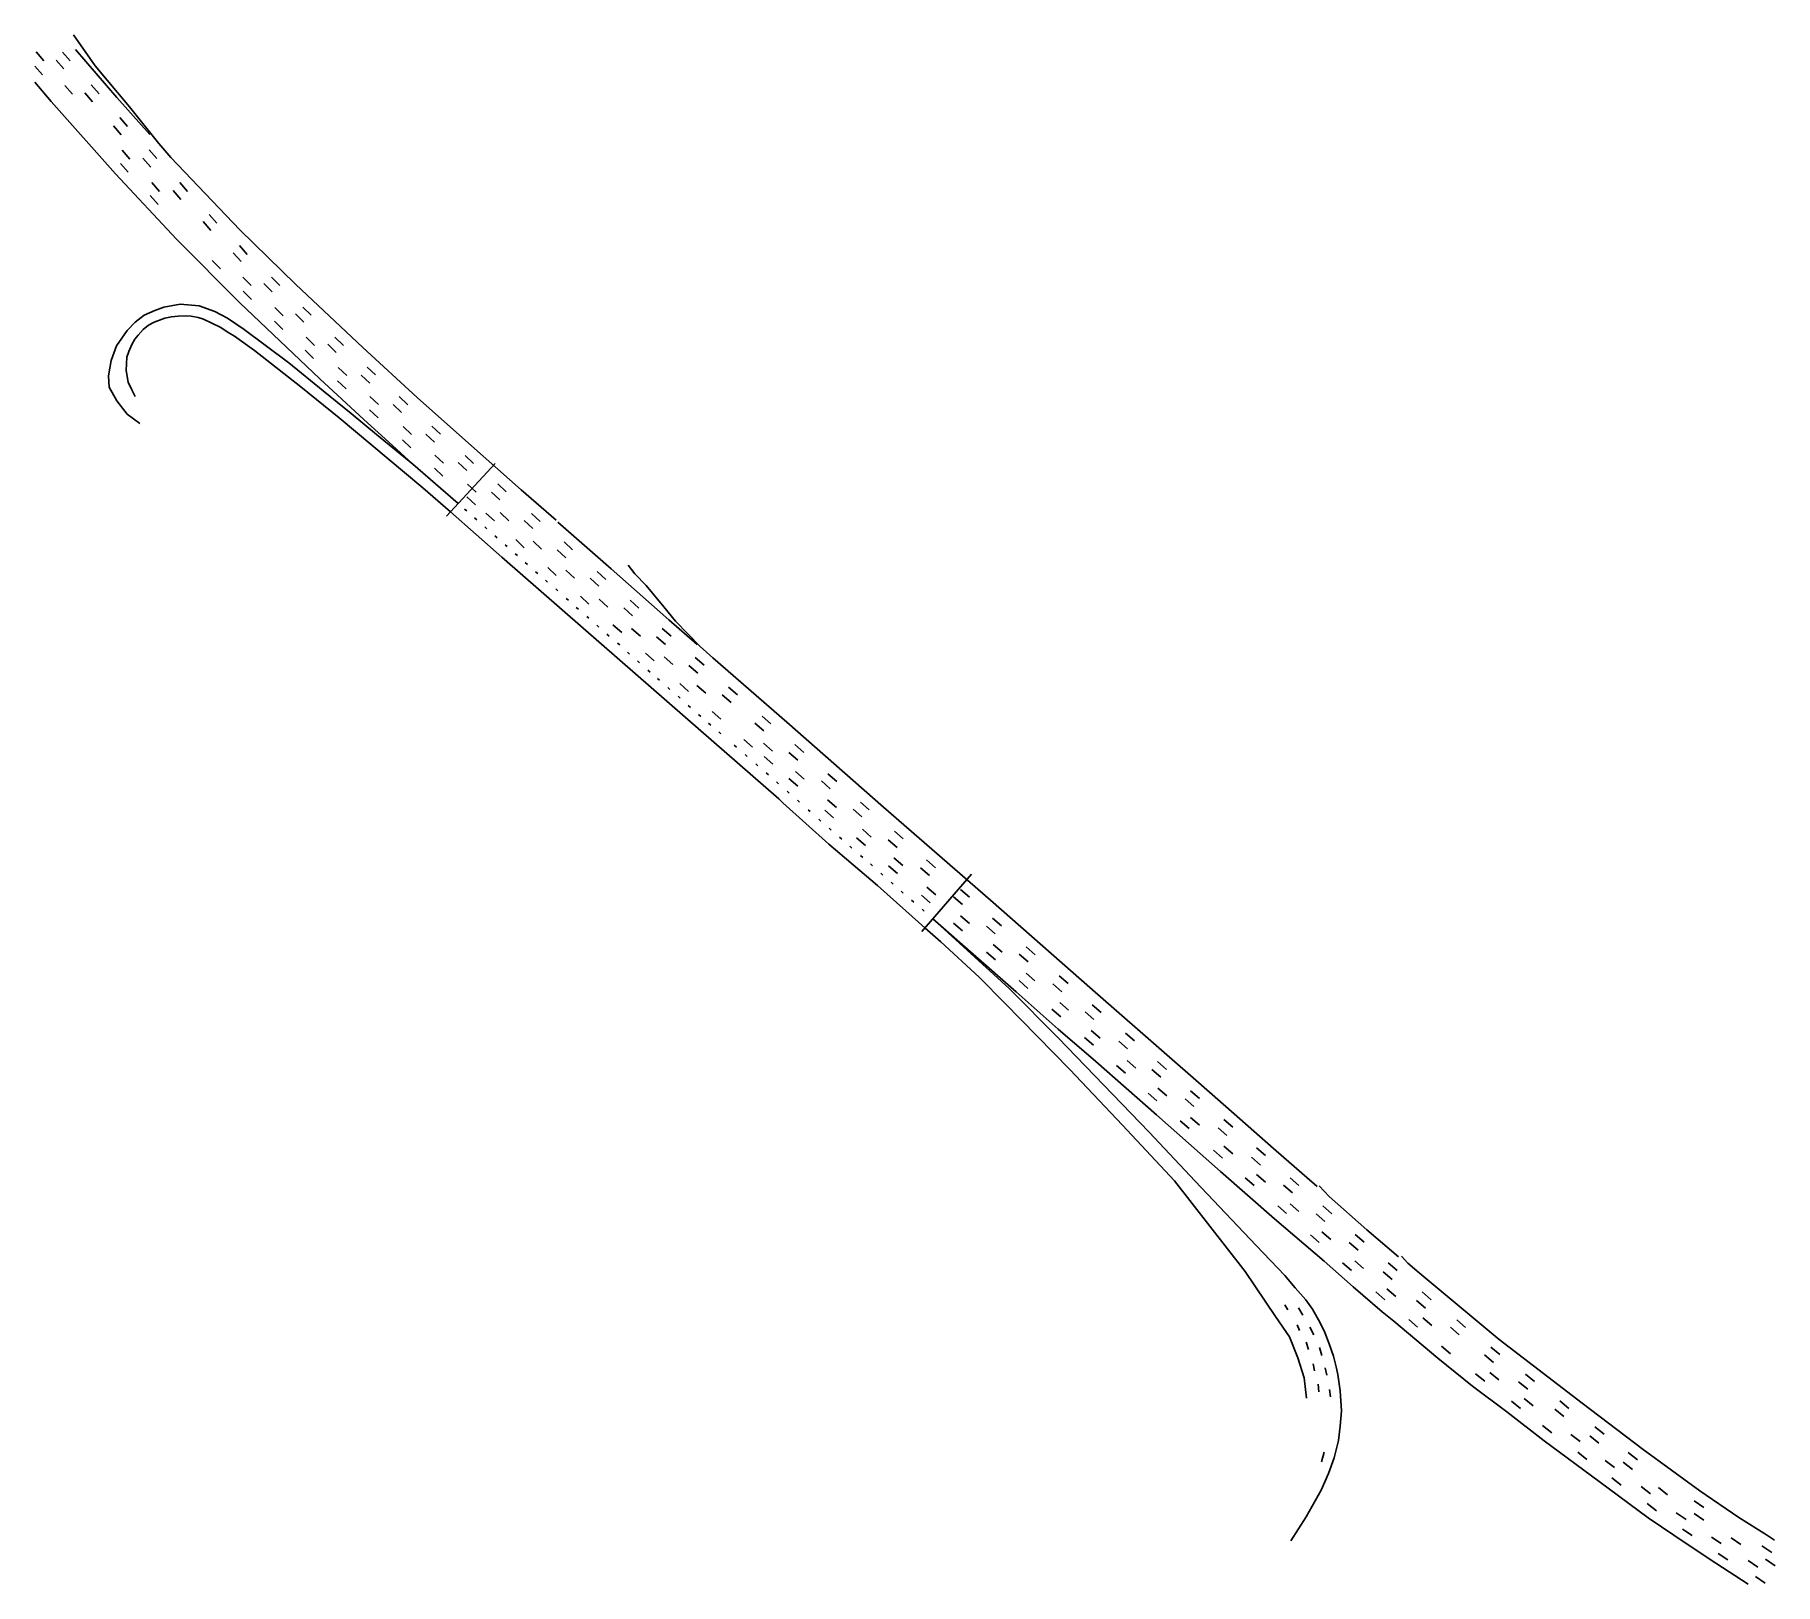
# Model space of a CAD drawing. Extents: x 6451058 to 6452981, y 1871716 to 1873427.
import ezdxf

# ---------------------------------------------------------------- set-up
doc = ezdxf.new("R2010")
doc.units = 0
doc.header["$LTSCALE"] = 100
doc.header["$MEASUREMENT"] = 0
for name, color, linetype, lineweight in [('DashedBoundariesSOUTH', 1, 'Continuous', 25), ('GuardRails', 1, 'Continuous', 25), ('SectionDividersSOUTH', 7, 'Continuous', 25)]:
    doc.layers.add(name, color=color, linetype=linetype, lineweight=lineweight)
doc.layers.add('SolidBoundaries', color=3, linetype='Continuous', lineweight=25, true_color=0x00ff00)

msp = doc.modelspace()

# ---------------------------------------------------------------- linework, layer by layer
at = {"layer": 'DashedBoundariesSOUTH'}
for points in [[(6451058.9, 1873408.5), (6451067.4, 1873398.7)], [(6451088, 1873408.4), (6451096.5, 1873398.6)], [(6451057.6, 1873392.9), (6451066.1, 1873383.1)], [(6451081, 1873399.5), (6451089.5, 1873389.7)], [(6451090.6, 1873371.5), (6451099.1, 1873361.7)], [(6451112.7, 1873363.2), (6451121.3, 1873353.4)], [(6451119.9, 1873372.1), (6451128.5, 1873362.2)], [(6451144.6, 1873326.8), (6451153.1, 1873317)], [(6451151.5, 1873335.9), (6451160, 1873326.1)], [(6451152.4, 1873285.3), (6451160.9, 1873275.5)], [(6451154.2, 1873299.8), (6451162.7, 1873290)], [(6451177.1, 1873291.1), (6451185.7, 1873281.3)], [(6451183.8, 1873300.5), (6451192.4, 1873290.7)], [(6451185.2, 1873249.7), (6451193.7, 1873239.9)], [(6451186.7, 1873264.2), (6451195.2, 1873254.3)], [(6451210.4, 1873255.4), (6451218.9, 1873245.6)], [(6451217.7, 1873264.2), (6451226.2, 1873254.3)], [(6451250.2, 1873229), (6451258.7, 1873219.2)], [(6451243.5, 1873221), (6451252, 1873211.2)], [(6451283.9, 1873194.6), (6451292.4, 1873184.8)], [(6451262.7, 1873168.8), (6451253.5, 1873178)], [(6451276.9, 1873186.7), (6451285.5, 1873176.8)], [(6451296.5, 1873150.6), (6451287.3, 1873159.8)], [(6451320, 1873143.5), (6451310.8, 1873152.7)], [(6451328.4, 1873150.6), (6451319.2, 1873159.8)], [(6451297.1, 1873135), (6451287.9, 1873144.2)], [(6451331.9, 1873117), (6451322.7, 1873126.2)], [(6451354.7, 1873110.1), (6451345.5, 1873119.3)], [(6451363.1, 1873117.6), (6451353.9, 1873126.7)], [(6451331.7, 1873101.7), (6451322.5, 1873110.9)], [(6451366.5, 1873084), (6451357.3, 1873093.2)], [(6451389.1, 1873093.2), (6451398.6, 1873084.3)], [(6451365.7, 1873069.7), (6451356.5, 1873078.9)], [(6451390.4, 1873076.3), (6451381.2, 1873085.5)], [(6451392.8, 1873060), (6451402.3, 1873051.2)], [(6451424.7, 1873060.4), (6451434.2, 1873051.6)], [(6451392.1, 1873045.3), (6451401.7, 1873036.4)], [(6451418.1, 1873051.5), (6451427.6, 1873042.6)], [(6451427.7, 1873027.9), (6451437.2, 1873019.1)], [(6451453.4, 1873019.1), (6451462.9, 1873010.3)], [(6451460.3, 1873027.7), (6451469.8, 1873018.8)], [(6451427.5, 1873013.1), (6451437, 1873004.3)], [(6451463.7, 1872980.1), (6451473.2, 1872971.2)], [(6451464.5, 1872994.6), (6451474, 1872985.8)], [(6451489.6, 1872986.4), (6451499.1, 1872977.5)], [(6451496.4, 1872995), (6451505.9, 1872986.2)], [(6451499.7, 1872963), (6451509.2, 1872954.1)], [(6451533, 1872962.6), (6451542.5, 1872953.7)], [(6451499.1, 1872948.8), (6451508.6, 1872940)], [(6451525.5, 1872955.1), (6451535, 1872946.2)], [(6451535.7, 1872930.9), (6451545.2, 1872922)], [(6451562.1, 1872922.3), (6451571.6, 1872913.5)], [(6451569.1, 1872931.3), (6451578.6, 1872922.4)], [(6451532.4, 1872903.5), (6451534.8, 1872901.4)], [(6451535.1, 1872917), (6451544.6, 1872908.1)], [(6451545.9, 1872891.7), (6451543.6, 1872893.8)], [(6451557.1, 1872881.7), (6451554.8, 1872883.8)], [(6451555.9, 1872899.1), (6451565.4, 1872890.3)], [(6451571.8, 1872899.5), (6451581.3, 1872890.6)], [(6451598.4, 1872890.8), (6451608, 1872881.9)], [(6451606.4, 1872898.5), (6451615.9, 1872889.7)], [(6451568.4, 1872871.7), (6451566, 1872873.8)], [(6451579.5, 1872862), (6451577.2, 1872864.1)], [(6451589, 1872869.7), (6451598.5, 1872860.8)], [(6451608.1, 1872867.9), (6451617.6, 1872859)], [(6451642.4, 1872867.3), (6451651.9, 1872858.5)], [(6451590.9, 1872852.1), (6451588.5, 1872854.2)], [(6451602, 1872842.2), (6451599.6, 1872844.3)], [(6451634.8, 1872858.4), (6451644.3, 1872849.6)], [(6451613.4, 1872832.2), (6451611, 1872834.3)], [(6451624.2, 1872822.8), (6451621.9, 1872824.9)], [(6451624.3, 1872839.1), (6451633.8, 1872830.2)], [(6451644.5, 1872835.9), (6451654, 1872827.1)], [(6451671.4, 1872827.1), (6451680.9, 1872818.2)], [(6451679, 1872834.6), (6451688.5, 1872825.8)], [(6451635.6, 1872813.1), (6451633.2, 1872815.2)], [(6451647.2, 1872802.7), (6451644.9, 1872804.8)], [(6451660.4, 1872807.2), (6451669.9, 1872798.3)], [(6451681.1, 1872804), (6451690.6, 1872795.2)], [(6451658.3, 1872792.8), (6451655.9, 1872794.9)], [(6451669.9, 1872782.8), (6451667.6, 1872784.9)], [(6451708.3, 1872794.3), (6451717.9, 1872785.5)], [(6451715.4, 1872803), (6451724.9, 1872794.1)], [(6451680.9, 1872773.1), (6451678.5, 1872775.2)], [(6451692.1, 1872763.2), (6451689.8, 1872765.3)], [(6451696.4, 1872775.6), (6451706.3, 1872767)], [(6451716.9, 1872771.7), (6451726.8, 1872763.2)], [(6451750.9, 1872771.5), (6451760.7, 1872763)], [(6451703.9, 1872753.4), (6451701.5, 1872755.5)], [(6451744.6, 1872762.4), (6451754.4, 1872753.9)], [(6451714.7, 1872743.3), (6451712.4, 1872745.5)], [(6451725.9, 1872733.6), (6451723.5, 1872735.8)], [(6451732.3, 1872744.3), (6451742.1, 1872735.7)], [(6451752.9, 1872740.4), (6451762.7, 1872731.9)], [(6451780.4, 1872730.7), (6451790.2, 1872722.2)], [(6451787.4, 1872739.6), (6451797.2, 1872731.1)], [(6451737.4, 1872723.4), (6451735, 1872725.6)], [(6451748, 1872714.3), (6451745.6, 1872716.4)], [(6451770.2, 1872710.6), (6451780.1, 1872702)], [(6451789.2, 1872708.7), (6451799, 1872700.2)], [(6451759.4, 1872704.1), (6451757.1, 1872706.3)], [(6451770.8, 1872694.7), (6451768.4, 1872696.9)], [(6451817.1, 1872698.2), (6451826.9, 1872689.6)], [(6451824.3, 1872706.9), (6451834.1, 1872698.4)], [(6451782, 1872684.4), (6451779.7, 1872686.6)], [(6451793.4, 1872674.5), (6451791, 1872676.7)], [(6451806, 1872679.9), (6451815.8, 1872671.3)], [(6451861.2, 1872674.8), (6451871, 1872666.3)], [(6451804.5, 1872664.9), (6451802.1, 1872667.1)], [(6451815.7, 1872655.2), (6451813.4, 1872657.4)], [(6451853.4, 1872666.8), (6451863.2, 1872658.3)], [(6451832.9, 1872640.3), (6451830.5, 1872642.5)], [(6451840.9, 1872649), (6451850.7, 1872640.5)], [(6451844.7, 1872630.2), (6451842.4, 1872632.4)], [(6451862.9, 1872644.8), (6451872.8, 1872636.2)], [(6451890.8, 1872634.7), (6451900.6, 1872626.2)], [(6451897.6, 1872643.3), (6451907.4, 1872634.7)], [(6451856.6, 1872620), (6451854.2, 1872622.1)], [(6451863.5, 1872630), (6451873.3, 1872621.5)], [(6451868.2, 1872609.7), (6451865.8, 1872611.9)], [(6451898, 1872613.6), (6451907.8, 1872605.1)], [(6451879.3, 1872600), (6451877, 1872602.1)], [(6451890.8, 1872605.7), (6451900.7, 1872597.2)], [(6451926.8, 1872603.1), (6451936.6, 1872594.5)], [(6451933.9, 1872611.1), (6451943.8, 1872602.6)], [(6451891.2, 1872589.8), (6451888.8, 1872591.9)], [(6451902.6, 1872579.7), (6451900.3, 1872581.8)], [(6451933.5, 1872582.2), (6451943.3, 1872573.7)], [(6451969.9, 1872579.7), (6451979.7, 1872571.2)], [(6451914.4, 1872569.2), (6451912, 1872571.3)], [(6451926.1, 1872558.8), (6451923.8, 1872560.9)], [(6451930.4, 1872570.7), (6451940.2, 1872562.2)], [(6451961.8, 1872571.9), (6451971.6, 1872563.3)], [(6451937.5, 1872548.7), (6451935.2, 1872550.9)], [(6451949.2, 1872538.8), (6451946.8, 1872541)], [(6451965.6, 1872540.2), (6451975.4, 1872531.7)], [(6451972.1, 1872549.7), (6451981.9, 1872541.1)], [(6452000.6, 1872538.2), (6452010.4, 1872529.7)], [(6452007.4, 1872547.6), (6452017.2, 1872539.1)], [(6451960.4, 1872528.7), (6451958.1, 1872530.9)], [(6451972.4, 1872518.6), (6451970.1, 1872520.8)], [(6452006.8, 1872518.3), (6452016.6, 1872509.8)], [(6452042.9, 1872515.8), (6452052.7, 1872507.3)], [(6451983.2, 1872509.2), (6451980.9, 1872511.4)], [(6451994.8, 1872499), (6451992.4, 1872501.1)], [(6452000.9, 1872509.3), (6452010.7, 1872500.7)], [(6452036.3, 1872507.3), (6452046.1, 1872498.8)], [(6452006.1, 1872489.1), (6452003.8, 1872491.2)], [(6452017.3, 1872479.3), (6452014.9, 1872481.4)], [(6452037.3, 1872477), (6452047.1, 1872468.5)], [(6452043.4, 1872485.8), (6452053.2, 1872477.3)], [(6452080.5, 1872483.1), (6452090.3, 1872474.6)], [(6452028.8, 1872469.2), (6452026.5, 1872471.3)], [(6452040.5, 1872459.2), (6452038.1, 1872461.3)], [(6452072.9, 1872475.1), (6452082.7, 1872466.6)], [(6452072.9, 1872446.1), (6452082.7, 1872437.5)], [(6452080.5, 1872454.1), (6452090.3, 1872445.6)], [(6452109.1, 1872442.6), (6452118.9, 1872434.1)], [(6452115.9, 1872451.7), (6452125.7, 1872443.1)], [(6452116.5, 1872422.6), (6452126.4, 1872414.1)], [(6452153.2, 1872419.7), (6452163, 1872411.2)], [(6452109.4, 1872414.1), (6452119.2, 1872405.6)], [(6452145.5, 1872411.8), (6452155.3, 1872403.2)], [(6452145.2, 1872382.6), (6452155, 1872374)], [(6452152.9, 1872390.8), (6452162.7, 1872382.3)], [(6452189.6, 1872387.9), (6452199.4, 1872379.3)], [(6452182.7, 1872378.9), (6452192.5, 1872370.3)], [(6452181.6, 1872351), (6452191.4, 1872342.5)], [(6452190.1, 1872358.4), (6452199.9, 1872349.9)], [(6452218.1, 1872348.2), (6452227.9, 1872339.6)], [(6452226, 1872355.8), (6452235.8, 1872347.2)], [(6452225, 1872327.6), (6452234.8, 1872319.1)], [(6452262.7, 1872324.4), (6452272.6, 1872315.9)], [(6452217.5, 1872319.7), (6452227.3, 1872311.2)], [(6452255.4, 1872315.8), (6452265.2, 1872307.2)], [(6452252.9, 1872288.8), (6452262.8, 1872280.3)], [(6452264.6, 1872294.3), (6452274.4, 1872285.7)], [(6452298.3, 1872293.1), (6452308.1, 1872284.5)], [(6452292, 1872284.4), (6452301.8, 1872275.9)], [(6452287.8, 1872258.3), (6452297.6, 1872249.8)], [(6452298.5, 1872263.8), (6452308.4, 1872255.3)], [(6452328.7, 1872251.9), (6452338.5, 1872243.4)], [(6452334.8, 1872260.8), (6452344.6, 1872252.3)], [(6452323.4, 1872227.6), (6452333.2, 1872219)], [(6452334.8, 1872231.2), (6452344.6, 1872222.7)], [(6452371.5, 1872229.1), (6452381.4, 1872220.6)], [(6452365.1, 1872219.8), (6452374.9, 1872211.3)], [(6452360.1, 1872195.1), (6452369.9, 1872186.5)], [(6452371.5, 1872199.8), (6452381.4, 1872191.3)], [(6452407.6, 1872197.7), (6452417.4, 1872189.2)], [(6452402.2, 1872187.4), (6452412, 1872178.8)], [(6452395.2, 1872164.7), (6452405, 1872156.2)], [(6452407.6, 1872168.5), (6452417.4, 1872159.9)], [(6452437.4, 1872156.6), (6452447.2, 1872148)], [(6452444.7, 1872164.8), (6452454.5, 1872156.3)], [(6452431, 1872133.8), (6452440.8, 1872125.3)], [(6452444.7, 1872136.1), (6452454.5, 1872127.6)], [(6452480.9, 1872133.6), (6452490.7, 1872125)], [(6452473.4, 1872125), (6452483.2, 1872116.5)], [(6452467.2, 1872101.7), (6452477, 1872093.2)], [(6452479.9, 1872105), (6452489.7, 1872096.4)], [(6452510.1, 1872093.1), (6452519.9, 1872084.6)], [(6452516.6, 1872102), (6452526.4, 1872093.5)], [(6452516.1, 1872073.1), (6452525.9, 1872064.6)], [(6452502.6, 1872070.7), (6452512.4, 1872062.2)], [(6452547.7, 1872061), (6452557.5, 1872052.4)], [(6452553.1, 1872070.7), (6452562.9, 1872062.2)], [(6452539.6, 1872038.6), (6452549.4, 1872030)], [(6452551.8, 1872042.1), (6452561.6, 1872033.5)], [(6452590.7, 1872038.6), (6452600.5, 1872030)], [(6452438.8, 1872024.3), (6452442.1, 1872018.8)], [(6452454.1, 1872021.1), (6452458.9, 1872013.1)], [(6452584.4, 1872029.1), (6452594.3, 1872020.6)], [(6452455.1, 1871996.1), (6452452.4, 1872002.1)], [(6452470.9, 1871991.1), (6452466.6, 1871999.6)], [(6452575.8, 1872008.3), (6452585.6, 1871999.8)], [(6452591.4, 1872010), (6452601.2, 1872001.4)], [(6452621.8, 1871999.7), (6452631.6, 1871991.2)], [(6452628.8, 1872007.9), (6452638.6, 1871999.3)], [(6452465.1, 1871975), (6452462.6, 1871983)], [(6452479.7, 1871968.5), (6452477.2, 1871977.3)], [(6452612.2, 1871978.7), (6452622, 1871970.2)], [(6452666.4, 1871977.7), (6452676.5, 1871969.5)], [(6452470.2, 1871959.1), (6452471.7, 1871951.3)], [(6452659.6, 1871969.1), (6452669.4, 1871960.6)], [(6452485.2, 1871946.6), (6452483.4, 1871954.6)], [(6452649.7, 1871948.1), (6452659.8, 1871939.9)], [(6452665.4, 1871949.7), (6452675.5, 1871941.5)], [(6452697.2, 1871939.3), (6452707.3, 1871931.1)], [(6452704.8, 1871947.7), (6452714.9, 1871939.5)], [(6452475.7, 1871936.6), (6452476.4, 1871928.3)], [(6452489.2, 1871922.8), (6452488.2, 1871930.8)], [(6452703.4, 1871921), (6452713.5, 1871912.9)], [(6452689.3, 1871917.9), (6452699.4, 1871909.7)], [(6452737.1, 1871909.1), (6452747.2, 1871900.9)], [(6452742.8, 1871918.2), (6452752.9, 1871910)], [(6452723.7, 1871891), (6452733.8, 1871882.8)], [(6452754.9, 1871881.3), (6452765.2, 1871873.3)], [(6452781.6, 1871889.6), (6452791.9, 1871881.6)], [(6452479.4, 1871851), (6452482.4, 1871861.5)], [(6452762.5, 1871861.6), (6452772.7, 1871853.6)], [(6452775.8, 1871879.5), (6452786, 1871871.5)], [(6452792.8, 1871852.5), (6452803.1, 1871844.5)], [(6452812.9, 1871850.6), (6452823.2, 1871842.6)], [(6452818.3, 1871861.1), (6452828.5, 1871853.1)], [(6452800.3, 1871833.1), (6452810.6, 1871825.1)], [(6452832.6, 1871823.6), (6452842.8, 1871815.6)], [(6452839.3, 1871804.8), (6452849.6, 1871796.8)], [(6452851.7, 1871822.4), (6452861.9, 1871814.4)], [(6452891.3, 1871807.8), (6452902.1, 1871800.5)], [(6452871.5, 1871794.6), (6452882.3, 1871787.4)], [(6452891.2, 1871793.9), (6452902, 1871786.6)], [(6452878.2, 1871776.7), (6452889, 1871769.5)], [(6452910.4, 1871767.8), (6452921.2, 1871760.6)], [(6452932.2, 1871767), (6452942.9, 1871759.7)], [(6452917.7, 1871749.8), (6452928.5, 1871742.5)], [(6452966.1, 1871758), (6452976.9, 1871750.7)], [(6452950.9, 1871742), (6452961.7, 1871734.7)], [(6452970, 1871743.4), (6452980.8, 1871736.1)], [(6452958.9, 1871724.2), (6452969.7, 1871716.9)]]:
    msp.add_lwpolyline(points, dxfattribs=at)
at = {"layer": 'GuardRails'}
for points in [[(6451100.2, 1873427.4), (6451124.1, 1873393.3), (6451162.3, 1873347.8), (6451194.5, 1873307.3), (6451207.8, 1873291.9), (6451284.2, 1873211.9), (6451345.9, 1873151.6), (6451420.2, 1873082.1), (6451480.1, 1873026.9), (6451540.3, 1872973.4), (6451595, 1872924.7), (6451633.7, 1872891.3)], [(6451713.3, 1872841.4), (6451720.8, 1872832), (6451733.1, 1872818.9), (6451752.6, 1872795.4), (6451765.7, 1872779.5), (6451792.7, 1872751.6), (6451806.7, 1872739.3), (6451888.7, 1872668.2), (6451995.5, 1872574.2), (6452113.8, 1872471.3), (6452226.5, 1872372.3), (6452311.4, 1872298.1), (6452340.7, 1872272.4), (6452383, 1872235.3), (6452426.5, 1872197.1), (6452474.7, 1872155)], [(6452477, 1872155.8), (6452487.9, 1872144.2), (6452529.5, 1872107.2), (6452564.6, 1872077.3)], [(6452567.8, 1872078.3), (6452574.7, 1872070.3), (6452587.4, 1872059.8), (6452629.5, 1872024.6), (6452675.8, 1871986), (6452767.6, 1871915.9), (6452834.9, 1871864.5), (6452897.5, 1871819), (6452940.6, 1871789.5), (6452971, 1871770.2), (6452980, 1871764.5)]]:
    msp.add_lwpolyline(points, dxfattribs=at)
at = {"layer": 'SectionDividersSOUTH'}
for points in [[(6451566.1, 1872953.9), (6451512.4, 1872895.6)], [(6452092.6, 1872500.2), (6452037.8, 1872436.9)]]:
    msp.add_lwpolyline(points, dxfattribs=at)
at = {"layer": 'SolidBoundaries'}
for points in [[(6451102.7, 1873411), (6451148.2, 1873358.1), (6451184.5, 1873317.3)], [(6451057.6, 1873375.2), (6451075.7, 1873353.7), (6451146.9, 1873273.8), (6451214.2, 1873201.6), (6451284, 1873131.3), (6451372.7, 1873047.2), (6451421.1, 1873002.5), (6451452.9, 1872973.7), (6451475.2, 1872952.9), (6451505.8, 1872926.5), (6451525.3, 1872909.5)], [(6451173.6, 1872998), (6451159.8, 1873008.3), (6451148.3, 1873023.2), (6451139.8, 1873038), (6451139.1, 1873050.6), (6451142, 1873067.5), (6451147.7, 1873083.9), (6451159.6, 1873100.6), (6451168.4, 1873110), (6451178.4, 1873117.5), (6451190.2, 1873122.9), (6451200.1, 1873126.6), (6451218.1, 1873129.8), (6451239.1, 1873128.1), (6451256.6, 1873121.7), (6451270.5, 1873114.3), (6451289, 1873102), (6451312.2, 1873084.7), (6451338.4, 1873065), (6451376.2, 1873034.1), (6451407, 1873008.9), (6451435.1, 1872985.7), (6451475.2, 1872952.9), (6451505.8, 1872926.5), (6451525.3, 1872909.5)], [(6451168.5, 1873027.9), (6451164.6, 1873035.1), (6451160.6, 1873043.8), (6451158.4, 1873056.4), (6451159.4, 1873071.4), (6451161.4, 1873077.4), (6451164.6, 1873085.1), (6451168, 1873091), (6451171.6, 1873095.5), (6451177.3, 1873101.7), (6451183.2, 1873106.6), (6451189.6, 1873110), (6451201.2, 1873114.4), (6451208.6, 1873115.9), (6451216.1, 1873116.7), (6451223.7, 1873116.9), (6451230.4, 1873116.4), (6451238.2, 1873115), (6451244, 1873113.1), (6451262.4, 1873104.4), (6451272, 1873098.2), (6451278.3, 1873094.3), (6451300.2, 1873078.6), (6451351.7, 1873038.4), (6451393.9, 1873004.2), (6451466, 1872943.9), (6451486.3, 1872927), (6451516.8, 1872900.3)], [(6451516.8, 1872900.3), (6451573.7, 1872850.5), (6451683.7, 1872754.2), (6451776.3, 1872673.4), (6451879.6, 1872583.2), (6451884.1, 1872578.8), (6451935.1, 1872533.3), (6451988.7, 1872487.7), (6452041.2, 1872440.8)], [(6451635.6, 1872889), (6451694.4, 1872837.6), (6451758.2, 1872781.2), (6451789.4, 1872753.8)], [(6452041.2, 1872440.8), (6452058.7, 1872425.2), (6452101.2, 1872386.2), (6452129.6, 1872357.8), (6452201.4, 1872284.4), (6452259.4, 1872222.8), (6452316.9, 1872161.2), (6452355.9, 1872111.3), (6452395, 1872061.2), (6452428.5, 1872011.6), (6452444.1, 1871988.9), (6452453.4, 1871965.9), (6452460.4, 1871943.6), (6452462.9, 1871921.3)]]:
    msp.add_lwpolyline(points, dxfattribs=at)
at = {"layer": 'SolidBoundaries', "flags": 128}
for points in [[(6452049.9, 1872450.8), (6452134.3, 1872373.8), (6452188.5, 1872319.4), (6452288.8, 1872215.1), (6452339.8, 1872161), (6452407.1, 1872090), (6452438.9, 1872056.7), (6452450.4, 1872043.3), (6452462, 1872029.9), (6452469.6, 1872019.4), (6452477.8, 1872004.4), (6452483.1, 1871993.7), (6452487.8, 1871981.3), (6452492.8, 1871967.6), (6452495.7, 1871955.8), (6452497.6, 1871947.4), (6452499.9, 1871929.5), (6452501.5, 1871907.2), (6452500, 1871890.4), (6452498.1, 1871874.4), (6452493.6, 1871855.5), (6452487.1, 1871837.9), (6452479.2, 1871819.8), (6452462.6, 1871790.3), (6452445.5, 1871763.5)], [(6452049.9, 1872450.8), (6452049.9, 1872450.8), (6452141.9, 1872370.2), (6452188.6, 1872328.9), (6452229.9, 1872293.2), (6452297, 1872234.3), (6452367.9, 1872171.5), (6452427.6, 1872119.5), (6452482.3, 1872072.5), (6452514.4, 1872044.3), (6452546.4, 1872016.7), (6452559.2, 1872006.3), (6452608.1, 1871965.5), (6452646.3, 1871934.5), (6452684.1, 1871906.1), (6452725.3, 1871874.1), (6452786.1, 1871829.2), (6452840.5, 1871789.2), (6452883.4, 1871759.8), (6452915, 1871738.8), (6452951, 1871715.8)]]:
    msp.add_lwpolyline(points, dxfattribs=at)

doc.saveas('drawing.dxf')
